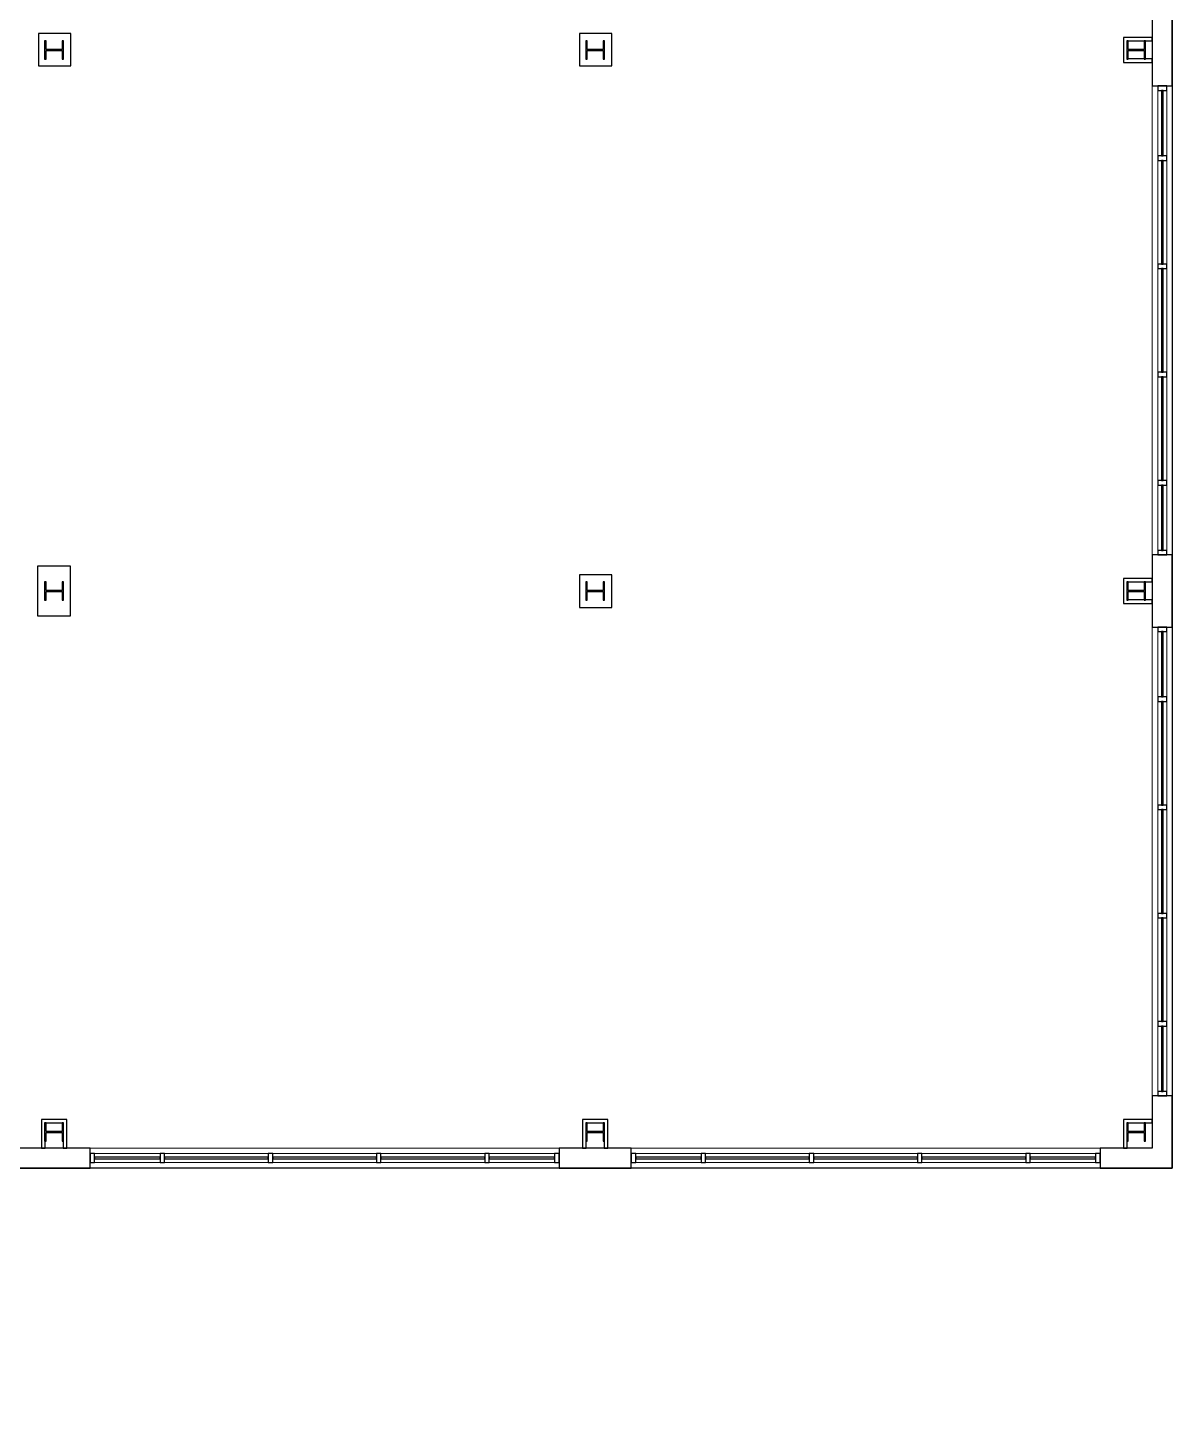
# Model space of a CAD drawing. Header units: millimetres. Extents: x -15988 to 119026, y 0 to 105082.
# Drawn here: x 102907 to 119026, y 0 to 19542 of the extents above; entities that cross this region are included whole.
import ezdxf

# ---------------------------------------------------------------- set-up
doc = ezdxf.new("R2010")
doc.units = ezdxf.units.MM
doc.header["$LTSCALE"] = 25
doc.header["$MEASUREMENT"] = 0
doc.layers.add('PLANON_CONSTRUCTION', color=8, linetype='CONTINUOUS', lineweight=18)
doc.layers.add('PLANON_FLOOR_POLYLINE', color=5, linetype='CONTINUOUS')

msp = doc.modelspace()

# ---------------------------------------------------------------- linework, layer by layer
at = {"layer": 'PLANON_CONSTRUCTION', "lineweight": 25}
for p, q in [((118743, 19738), (118743, 19230)), ((119026, 19230), (119026, 19738)), ((103513, 19461), (103056, 19461)), ((103056, 19461), (103056, 19004)), ((103145, 19358), (103145, 19101)), ((103165, 19358), (103145, 19358)), ((103165, 19236), (103165, 19358)), ((103410, 19358), (103390, 19358)), ((103390, 19358), (103390, 19236)), ((103410, 19101), (103410, 19358)), ((103513, 19004), (103513, 19461)), ((111133, 19461), (110676, 19461)), ((110676, 19461), (110676, 19004)), ((110765, 19358), (110765, 19101)), ((110785, 19358), (110765, 19358)), ((110785, 19236), (110785, 19358)), ((111030, 19358), (111010, 19358)), ((111010, 19358), (111010, 19236)), ((111030, 19101), (111030, 19358)), ((111133, 19004), (111133, 19461)), ((118391, 19407), (118340, 19407)), ((118340, 19407), (118340, 19052)), ((118385, 19358), (118385, 19101)), ((118405, 19358), (118385, 19358)), ((118743, 19407), (118391, 19407)), ((118405, 19236), (118405, 19358)), ((118405, 19357), (118630, 19357)), ((118650, 19358), (118630, 19358)), ((118630, 19358), (118630, 19236)), ((118649, 19357), (118743, 19357)), ((118650, 19101), (118650, 19358)), ((118743, 19357), (118743, 19407)), ((103390, 19236), (103165, 19236)), ((103165, 19101), (103165, 19224)), ((103165, 19224), (103390, 19224)), ((103390, 19224), (103390, 19101)), ((111010, 19236), (110785, 19236)), ((110785, 19101), (110785, 19224)), ((110785, 19224), (111010, 19224)), ((111010, 19224), (111010, 19101)), ((118630, 19236), (118405, 19236)), ((118405, 19101), (118405, 19224)), ((118405, 19224), (118630, 19224)), ((118630, 19224), (118630, 19101)), ((118743, 19230), (118743, 18722)), ((119026, 18722), (119026, 19230)), ((103056, 19004), (103513, 19004)), ((103145, 19101), (103165, 19101)), ((103390, 19101), (103410, 19101)), ((110676, 19004), (111133, 19004)), ((110765, 19101), (110785, 19101)), ((111010, 19101), (111030, 19101)), ((118340, 19052), (118391, 19052)), ((118385, 19101), (118405, 19101)), ((118391, 19052), (118743, 19052)), ((118630, 19103), (118405, 19103)), ((118630, 19101), (118650, 19101)), ((118743, 19103), (118649, 19103)), ((118743, 19052), (118743, 19103)), ((118743, 18722), (119026, 18722)), ((118897, 18658), (118872, 18658)), ((118872, 18658), (118872, 17737)), ((118897, 17737), (118897, 18658)), ((118872, 17737), (118897, 17737)), ((118897, 17674), (118872, 17674)), ((118872, 17674), (118872, 16213)), ((118897, 16213), (118897, 17674)), ((118872, 16213), (118897, 16213)), ((118897, 16150), (118872, 16150)), ((118872, 16150), (118872, 14689)), ((118897, 14689), (118897, 16150)), ((118872, 14689), (118897, 14689)), ((118897, 14626), (118872, 14626)), ((118872, 14626), (118872, 13165)), ((118897, 13165), (118897, 14626)), ((118872, 13165), (118897, 13165)), ((118897, 13102), (118872, 13102)), ((118872, 13102), (118872, 12181)), ((118897, 12181), (118897, 13102)), ((119026, 12118), (118743, 12118)), ((118743, 12118), (118743, 11610)), ((118948, 12181), (118821, 12181)), ((118821, 12181), (118821, 12118)), ((118821, 12118), (118948, 12118)), ((118872, 12181), (118897, 12181)), ((118948, 12118), (118948, 12181)), ((119026, 11610), (119026, 12118)), ((103511, 11959), (103044, 11959)), ((103044, 11959), (103044, 11260)), ((103511, 11260), (103511, 11959)), ((103145, 11738), (103145, 11481)), ((103165, 11738), (103145, 11738)), ((103165, 11616), (103165, 11738)), ((103410, 11738), (103390, 11738)), ((103390, 11738), (103390, 11616)), ((103410, 11481), (103410, 11738)), ((111133, 11835), (110676, 11835)), ((110676, 11835), (110676, 11378)), ((110765, 11738), (110765, 11481)), ((110785, 11738), (110765, 11738)), ((110785, 11616), (110785, 11738)), ((111030, 11738), (111010, 11738)), ((111010, 11738), (111010, 11616)), ((111030, 11481), (111030, 11738)), ((111133, 11378), (111133, 11835)), ((118391, 11787), (118340, 11787)), ((118340, 11787), (118340, 11432)), ((118385, 11738), (118385, 11481)), ((118405, 11738), (118385, 11738)), ((118743, 11787), (118391, 11787)), ((118405, 11616), (118405, 11738)), ((118405, 11737), (118630, 11737)), ((118650, 11738), (118630, 11738)), ((118630, 11738), (118630, 11616)), ((118649, 11737), (118743, 11737)), ((118650, 11481), (118650, 11738)), ((118743, 11737), (118743, 11787)), ((103390, 11616), (103165, 11616)), ((103165, 11481), (103165, 11604)), ((103165, 11604), (103390, 11604)), ((103390, 11604), (103390, 11481)), ((111010, 11616), (110785, 11616)), ((110785, 11481), (110785, 11604)), ((110785, 11604), (111010, 11604)), ((111010, 11604), (111010, 11481)), ((118630, 11616), (118405, 11616)), ((118405, 11481), (118405, 11604)), ((118405, 11604), (118630, 11604)), ((118630, 11604), (118630, 11481)), ((118743, 11610), (118743, 11102)), ((119026, 11102), (119026, 11610)), ((103145, 11481), (103165, 11481)), ((103390, 11481), (103410, 11481)), ((110676, 11378), (111133, 11378)), ((110765, 11481), (110785, 11481)), ((111010, 11481), (111030, 11481)), ((118340, 11432), (118391, 11432)), ((118385, 11481), (118405, 11481)), ((118391, 11432), (118743, 11432)), ((118630, 11483), (118405, 11483)), ((118630, 11481), (118650, 11481)), ((118743, 11483), (118649, 11483)), ((118743, 11432), (118743, 11483)), ((103044, 11260), (103511, 11260)), ((118743, 11102), (119026, 11102)), ((118897, 11038), (118872, 11038)), ((118872, 11038), (118872, 10117)), ((118897, 10117), (118897, 11038)), ((118872, 10117), (118897, 10117)), ((118897, 10054), (118872, 10054)), ((118872, 10054), (118872, 8593)), ((118897, 8593), (118897, 10054)), ((118872, 8593), (118897, 8593)), ((118897, 8530), (118872, 8530)), ((118872, 8530), (118872, 7069)), ((118897, 7069), (118897, 8530)), ((118872, 7069), (118897, 7069)), ((118897, 7006), (118872, 7006)), ((118872, 7006), (118872, 5545)), ((118897, 5545), (118897, 7006)), ((118872, 5545), (118897, 5545)), ((118897, 5482), (118872, 5482)), ((118872, 5482), (118872, 4561)), ((118897, 4561), (118897, 5482)), ((119026, 4498), (118743, 4498)), ((118743, 4498), (118743, 3990)), ((118948, 4561), (118821, 4561)), ((118821, 4561), (118821, 4498)), ((118821, 4498), (118948, 4498)), ((118872, 4561), (118897, 4561)), ((118948, 4498), (118948, 4561)), ((119026, 3990), (119026, 4498)), ((103151, 4167), (103100, 4167)), ((103100, 4167), (103100, 3764)), ((103145, 4118), (103145, 3861)), ((103165, 4118), (103145, 4118)), ((103455, 4167), (103151, 4167)), ((103165, 3996), (103165, 4118)), ((103165, 4117), (103390, 4117)), ((103410, 4118), (103390, 4118)), ((103390, 4118), (103390, 3996)), ((103410, 3861), (103410, 4118)), ((103455, 4117), (103455, 4167)), ((103455, 3764), (103455, 4117)), ((110771, 4167), (110720, 4167)), ((110720, 4167), (110720, 3764)), ((110765, 4118), (110765, 3861)), ((110785, 4118), (110765, 4118)), ((111075, 4167), (110771, 4167)), ((110785, 3996), (110785, 4118)), ((110785, 4117), (111010, 4117)), ((111030, 4118), (111010, 4118)), ((111010, 4118), (111010, 3996)), ((111030, 3861), (111030, 4118)), ((111075, 4117), (111075, 4167)), ((111075, 3764), (111075, 4117)), ((118391, 4167), (118340, 4167)), ((118340, 4167), (118340, 3764)), ((118385, 4118), (118385, 3861)), ((118405, 4118), (118385, 4118)), ((118743, 4167), (118391, 4167)), ((118405, 3996), (118405, 4118)), ((118405, 4117), (118630, 4117)), ((118650, 4118), (118630, 4118)), ((118630, 4118), (118630, 3996)), ((118649, 4117), (118743, 4117)), ((118650, 3861), (118650, 4118)), ((118743, 4117), (118743, 4167)), ((103390, 3996), (103165, 3996)), ((103165, 3861), (103165, 3984)), ((103165, 3984), (103390, 3984)), ((103390, 3984), (103390, 3861)), ((111010, 3996), (110785, 3996)), ((110785, 3861), (110785, 3984)), ((110785, 3984), (111010, 3984)), ((111010, 3984), (111010, 3861)), ((118630, 3996), (118405, 3996)), ((118405, 3861), (118405, 3984)), ((118405, 3984), (118630, 3984)), ((118630, 3984), (118630, 3861)), ((118743, 3990), (118743, 3764)), ((119026, 3482), (119026, 3990)), ((103278, 3764), (102770, 3764)), ((103100, 3764), (103151, 3764)), ((103145, 3861), (103165, 3861)), ((103151, 3764), (103151, 3861)), ((103786, 3764), (103278, 3764)), ((103390, 3861), (103410, 3861)), ((103405, 3861), (103405, 3764)), ((103405, 3764), (103455, 3764)), ((103786, 3482), (103786, 3764)), ((110898, 3764), (110390, 3764)), ((110390, 3764), (110390, 3482)), ((110720, 3764), (110771, 3764)), ((110765, 3861), (110785, 3861)), ((110771, 3764), (110771, 3861)), ((111406, 3764), (110898, 3764)), ((111010, 3861), (111030, 3861)), ((111025, 3861), (111025, 3764)), ((111025, 3764), (111075, 3764)), ((111406, 3482), (111406, 3764)), ((118518, 3764), (118010, 3764)), ((118010, 3764), (118010, 3482)), ((118340, 3764), (118391, 3764)), ((118385, 3861), (118405, 3861)), ((118391, 3764), (118391, 3861)), ((118743, 3764), (118518, 3764)), ((118630, 3861), (118650, 3861)), ((104770, 3636), (103849, 3636)), ((103849, 3636), (103849, 3610)), ((103849, 3610), (104770, 3610)), ((104770, 3610), (104770, 3636)), ((106294, 3636), (104833, 3636)), ((104833, 3636), (104833, 3610)), ((104833, 3610), (106294, 3610)), ((106294, 3610), (106294, 3636)), ((107818, 3636), (106357, 3636)), ((106357, 3636), (106357, 3610)), ((106357, 3610), (107818, 3610)), ((107818, 3610), (107818, 3636)), ((109342, 3636), (107881, 3636)), ((107881, 3636), (107881, 3610)), ((107881, 3610), (109342, 3610)), ((109342, 3610), (109342, 3636)), ((110326, 3636), (109405, 3636)), ((109405, 3636), (109405, 3610)), ((109405, 3610), (110326, 3610)), ((110390, 3686), (110326, 3686)), ((110326, 3686), (110326, 3559)), ((110326, 3610), (110326, 3636)), ((110326, 3559), (110390, 3559)), ((110390, 3559), (110390, 3686)), ((112390, 3636), (111469, 3636)), ((111469, 3636), (111469, 3610)), ((111469, 3610), (112390, 3610)), ((112390, 3610), (112390, 3636)), ((113914, 3636), (112453, 3636)), ((112453, 3636), (112453, 3610)), ((112453, 3610), (113914, 3610)), ((113914, 3610), (113914, 3636)), ((115438, 3636), (113977, 3636)), ((113977, 3636), (113977, 3610)), ((113977, 3610), (115438, 3610)), ((115438, 3610), (115438, 3636)), ((116962, 3636), (115501, 3636)), ((115501, 3636), (115501, 3610)), ((115501, 3610), (116962, 3610)), ((116962, 3610), (116962, 3636)), ((117946, 3636), (117025, 3636)), ((117025, 3636), (117025, 3610)), ((117025, 3610), (117946, 3610)), ((118010, 3686), (117946, 3686)), ((117946, 3686), (117946, 3559)), ((117946, 3610), (117946, 3636)), ((117946, 3559), (118010, 3559)), ((118010, 3559), (118010, 3686)), ((102770, 3482), (103278, 3482)), ((103278, 3482), (103786, 3482)), ((110390, 3482), (110898, 3482)), ((110898, 3482), (111406, 3482)), ((118010, 3482), (118518, 3482)), ((118518, 3482), (118743, 3482)), ((118743, 3482), (119026, 3482))]:
    msp.add_line(p, q, dxfattribs=at)
at = {"layer": 'PLANON_CONSTRUCTION'}
for p, q in [((118743, 12118), (118743, 18722)), ((118821, 18658), (118821, 17737)), ((118948, 18658), (118948, 17737)), ((119026, 18722), (119026, 12118)), ((118821, 17674), (118821, 16213)), ((118948, 17674), (118948, 16213)), ((118821, 16150), (118821, 14689)), ((118948, 16150), (118948, 14689)), ((118821, 14626), (118821, 13165)), ((118948, 14626), (118948, 13165)), ((118821, 13102), (118821, 12181)), ((118948, 13102), (118948, 12181)), ((118743, 4498), (118743, 11102)), ((118821, 11038), (118821, 10117)), ((118948, 11038), (118948, 10117)), ((119026, 11102), (119026, 4498)), ((118821, 10054), (118821, 8593)), ((118948, 10054), (118948, 8593)), ((118821, 8530), (118821, 7069)), ((118948, 8530), (118948, 7069)), ((118821, 7006), (118821, 5545)), ((118948, 7006), (118948, 5545)), ((118821, 5482), (118821, 4561)), ((118948, 5482), (118948, 4561)), ((103786, 3764), (110390, 3764)), ((111406, 3764), (118010, 3764)), ((103849, 3686), (104770, 3686)), ((103849, 3559), (104770, 3559)), ((104833, 3686), (106294, 3686)), ((104833, 3559), (106294, 3559)), ((106357, 3686), (107818, 3686)), ((106357, 3559), (107818, 3559)), ((107881, 3686), (109342, 3686)), ((107881, 3559), (109342, 3559)), ((109405, 3686), (110326, 3686)), ((109405, 3559), (110326, 3559)), ((111469, 3686), (112390, 3686)), ((111469, 3559), (112390, 3559)), ((112453, 3686), (113914, 3686)), ((112453, 3559), (113914, 3559)), ((113977, 3686), (115438, 3686)), ((113977, 3559), (115438, 3559)), ((115501, 3686), (116962, 3686)), ((115501, 3559), (116962, 3559)), ((117025, 3686), (117946, 3686)), ((117025, 3559), (117946, 3559)), ((110390, 3482), (103786, 3482)), ((118010, 3482), (111406, 3482))]:
    msp.add_line(p, q, dxfattribs=at)
at = {"layer": 'PLANON_CONSTRUCTION', "lineweight": 25, "extrusion": (0, 0, -1)}
for p, q in [((118948, 18722), (118821, 18722)), ((118821, 18722), (118821, 18658)), ((118821, 18658), (118948, 18658)), ((118948, 18658), (118948, 18722)), ((118948, 17737), (118821, 17737)), ((118821, 17737), (118821, 17674)), ((118821, 17674), (118948, 17674)), ((118948, 17674), (118948, 17737)), ((118948, 16213), (118821, 16213)), ((118821, 16213), (118821, 16150)), ((118821, 16150), (118948, 16150)), ((118948, 16150), (118948, 16213)), ((118948, 14689), (118821, 14689)), ((118821, 14689), (118821, 14626)), ((118948, 14626), (118948, 14689)), ((118821, 14626), (118948, 14626)), ((118948, 13165), (118821, 13165)), ((118821, 13165), (118821, 13102)), ((118821, 13102), (118948, 13102)), ((118948, 13102), (118948, 13165)), ((118948, 11102), (118821, 11102)), ((118821, 11102), (118821, 11038)), ((118821, 11038), (118948, 11038)), ((118948, 11038), (118948, 11102)), ((118948, 10117), (118821, 10117)), ((118821, 10117), (118821, 10054)), ((118821, 10054), (118948, 10054)), ((118948, 10054), (118948, 10117)), ((118948, 8593), (118821, 8593)), ((118821, 8593), (118821, 8530)), ((118821, 8530), (118948, 8530)), ((118948, 8530), (118948, 8593)), ((118948, 7069), (118821, 7069)), ((118821, 7069), (118821, 7006)), ((118948, 7006), (118948, 7069)), ((118821, 7006), (118948, 7006)), ((118948, 5545), (118821, 5545)), ((118821, 5545), (118821, 5482)), ((118821, 5482), (118948, 5482)), ((118948, 5482), (118948, 5545)), ((103849, 3686), (103786, 3686)), ((103786, 3686), (103786, 3559)), ((103786, 3559), (103849, 3559)), ((103849, 3559), (103849, 3686)), ((104833, 3686), (104770, 3686)), ((104770, 3686), (104770, 3559)), ((104770, 3559), (104833, 3559)), ((104833, 3559), (104833, 3686)), ((106357, 3686), (106294, 3686)), ((106294, 3686), (106294, 3559)), ((106294, 3559), (106357, 3559)), ((106357, 3559), (106357, 3686)), ((107881, 3686), (107818, 3686)), ((107818, 3686), (107818, 3559)), ((107818, 3559), (107881, 3559)), ((107881, 3559), (107881, 3686)), ((109405, 3686), (109342, 3686)), ((109342, 3686), (109342, 3559)), ((109342, 3559), (109405, 3559)), ((109405, 3559), (109405, 3686)), ((111469, 3686), (111406, 3686)), ((111406, 3686), (111406, 3559)), ((111406, 3559), (111469, 3559)), ((111469, 3559), (111469, 3686)), ((112453, 3686), (112390, 3686)), ((112390, 3686), (112390, 3559)), ((112390, 3559), (112453, 3559)), ((112453, 3559), (112453, 3686)), ((113977, 3686), (113914, 3686)), ((113914, 3686), (113914, 3559)), ((113914, 3559), (113977, 3559)), ((113977, 3559), (113977, 3686)), ((115501, 3686), (115438, 3686)), ((115438, 3686), (115438, 3559)), ((115438, 3559), (115501, 3559)), ((115501, 3559), (115501, 3686)), ((117025, 3686), (116962, 3686)), ((116962, 3686), (116962, 3559)), ((116962, 3559), (117025, 3559)), ((117025, 3559), (117025, 3686))]:
    msp.add_line(p, q, dxfattribs=at)
at = {"layer": 'PLANON_FLOOR_POLYLINE', "ltscale": 0.25}
msp.add_lwpolyline([(0, 0), (-15988, 33911, -0.112855), (49811, 48639), (49811, 48236), (72290, 48236), (72290, 105082), (111406, 105082), (111406, 58346), (96166, 58346), (96166, 42598), (119026, 42598), (119026, 3482), (49430, 3482), (49430, 11455, 0.075233), (20245, 7418, 0.047303)], format="xyb", close=True, dxfattribs=at)

doc.saveas('drawing.dxf')
